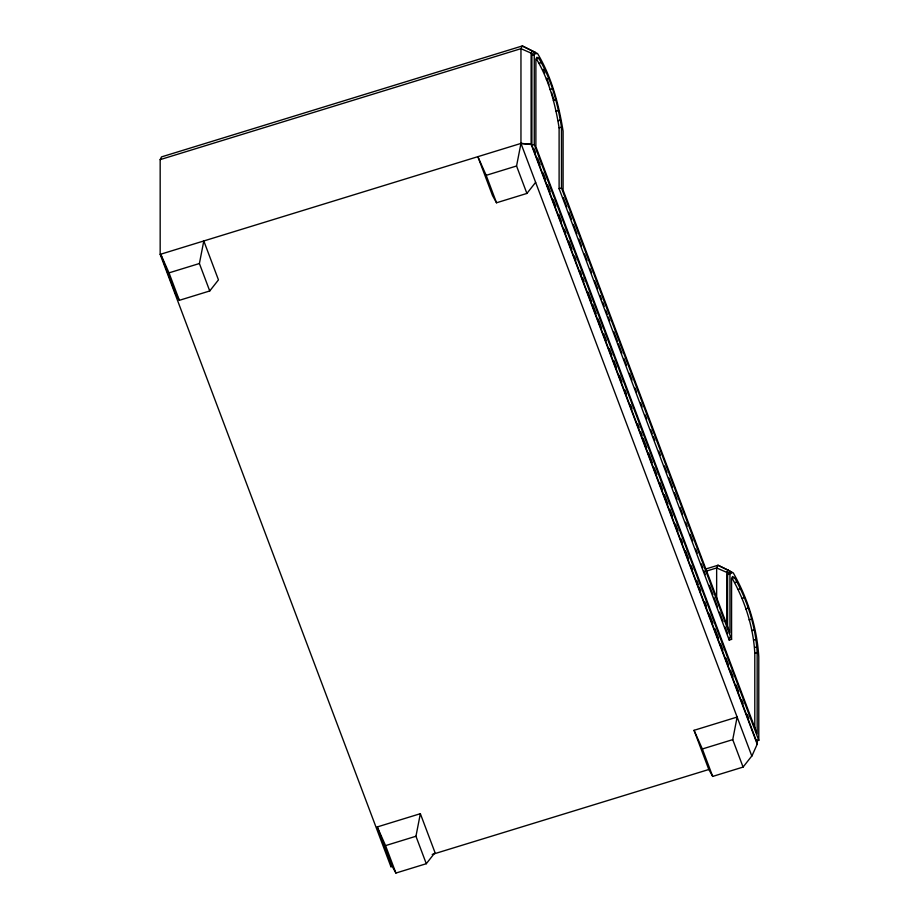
<?xml version="1.0" encoding="UTF-8"?>
<svg xmlns="http://www.w3.org/2000/svg" width="919" height="919" viewBox="0 0 919 919"><rect width="100%" height="100%" fill="white"/><g stroke="black" fill="none" stroke-linecap="round" stroke-linejoin="round"><path stroke-width="1.38" d="M754.798 728.882L754.798 653.225C753.35 627.206 745.01 600.992 732.167 578.361L734.534 577.626C747.377 600.256 755.705 626.471 757.164 652.501L757.164 733.867L535.88 146.672L535.88 59.207L536.857 57.242L538.833 58.345C551.308 79.114 557.638 103.342 561.475 127.121L561.475 187.993L731.57 639.371L729.215 640.095L559.108 188.717L559.108 127.844C555.271 104.065 548.942 79.838 536.478 59.069L538.833 58.345M209.739 290.967L199.4 263.523L203.8 240.962L218.458 279.881L209.739 290.967L179.354 300.318L175.38 293.138L160.71 254.207L169.004 272.863L179.354 300.318M496.513 202.777L486.174 175.334L477.869 156.678L492.538 195.598L496.513 202.777L526.897 193.438L516.558 165.994L520.958 143.421L520.958 48.673L522.302 45.95L534.628 52.073L535.961 54.049M426.29 863.711L415.951 836.256L420.351 813.694L377.261 826.939L391.931 865.87L395.905 873.05L426.29 863.711L435.02 852.614L420.351 813.694M743.08 767.078L732.73 739.634L737.13 717.061L694.052 730.318L708.71 769.237L712.696 776.417L743.08 767.078L751.799 755.992M757.21 739.875L757.21 744.172L751.857 756.13L520.958 143.421L160.17 254.379L391.069 867.076L391.069 864.216M160.17 254.379L160.17 159.619L161.514 156.896L522.302 45.95L534.628 52.073M757.21 744.172L531.113 144.214L531.113 53.107L532.273 50.763M531.894 55.335L532.997 53.107L535.352 52.383L537.592 53.624C551.641 77.035 558.775 104.329 563.094 131.118L563.094 190.141L729.95 632.915L729.95 573.893L731.053 571.675L733.293 572.905C747.721 598.269 756.992 627.654 758.784 656.809L758.784 740.323L756.429 741.059L531.894 145.259L531.894 55.335L534.261 54.6L535.352 52.383M726.803 626.264L726.803 572.399L727.963 570.056L718.003 565.242L705.666 569.033M727.595 629.423L727.595 574.616L728.687 572.399L731.053 571.675M526.897 193.438L535.628 182.353M160.17 159.619L520.958 48.673L531.113 53.107M539.269 63.227L541.636 62.503M542.635 70.108L545.001 69.384M546.311 79.149L548.677 78.425M549.987 89.602L552.342 88.879M553.353 100.608L555.719 99.884M556.144 111.268L558.511 110.544M558.132 120.711L560.498 119.987M559.108 127.844L561.475 127.121M531.894 145.259L534.261 144.524L534.261 54.6M169.004 272.863L199.4 263.523M486.174 175.334L516.558 165.994M559.108 188.717L561.475 187.993M705.689 571.331L716.648 567.953L726.803 572.399M727.595 574.616L729.95 573.893M734.959 582.52L737.325 581.784M738.336 589.401L740.703 588.677M742.012 598.441L744.367 597.706M745.677 608.883L748.043 608.16M749.054 619.9L751.42 619.165M751.845 630.56L754.212 629.837M753.833 640.003L756.199 639.279M754.844 647.447L757.21 646.723M754.798 653.225L757.164 652.501M377.261 826.939L385.555 845.606L415.951 836.256M694.052 730.318L702.346 748.974L732.73 739.634M432.217 854.429L709.376 769.329M531.113 144.214L520.958 143.421L531.527 144.547M731.65 573.341L730.329 571.354L718.003 565.242L716.648 567.953L716.648 599.188M727.963 570.056L730.329 571.354M734.534 577.626L732.546 576.523L731.57 578.488L731.57 639.371M543.209 69.339L544.76 73.152M563.255 197.574L566.793 206.97M568.815 212.335L571.342 219.044M573.364 224.408L576.914 233.805M578.936 239.17L581.463 245.878M584.495 253.931L587.023 260.64M590.055 268.681L591.572 272.713M594.604 280.755L597.637 288.807M600.164 295.516L601.681 299.548M602.692 302.225L604.208 306.257M605.724 310.277L607.252 314.298M608.263 316.986L609.779 321.007M613.823 331.748L617.361 341.133M618.372 343.821L621.91 353.218M623.932 358.582L626.459 365.291M629.492 373.344L632.019 380.052M635.052 388.094L636.568 392.126M640.623 402.855L642.14 406.887M645.172 414.928L646.689 418.961M650.732 429.69L652.249 433.722M653.26 436.399L654.776 440.431M658.82 451.16L660.336 455.181M664.38 465.922L666.907 472.63M668.94 477.995L672.478 487.392M674.5 492.756L677.027 499.465M680.06 507.518L682.587 514.226M685.62 522.268L687.136 526.3M690.169 534.353L692.696 541.061M695.729 549.102L697.245 553.135M701.3 563.864L702.817 567.896M703.828 570.573L705.344 574.605M709.388 585.334L712.926 594.731M713.937 597.407L717.475 606.804M719.497 612.169L723.035 621.566M725.057 626.93L727.595 633.639M534.261 144.524L758.784 740.323M534.019 148.74L535.536 152.761M537.558 158.125L540.085 164.823M543.118 172.875L545.645 179.573M547.655 184.937L550.182 191.634M553.215 199.687L555.742 206.384M558.775 214.426L561.302 221.134M564.335 229.176L565.851 233.196M568.884 241.237L571.917 249.29M574.432 255.987L575.949 260.008M579.992 270.737L581.509 274.758M582.52 277.435L584.036 281.467M588.08 292.185L591.618 301.57M592.629 304.258L596.167 313.632M598.189 318.996L601.715 328.382M603.737 333.746L606.264 340.444M609.297 348.496L611.824 355.193M613.846 360.558L616.373 367.267M619.406 375.308L621.933 382.005M624.954 390.058L626.471 394.079M630.514 404.797L632.031 408.817M637.591 423.567L639.107 427.588M640.623 431.608L642.14 435.629M643.151 438.317L646.689 447.702M648.711 453.067L652.237 462.452M654.259 467.805L656.786 474.514M659.819 482.555L662.346 489.264M664.368 494.617L667.906 504.003M669.928 509.367L672.455 516.076M675.488 524.117L678.004 530.814M681.036 538.867L682.553 542.888M685.585 550.929L688.618 558.97M691.145 565.679L692.662 569.7M696.705 580.417L698.222 584.45M699.233 587.126L700.749 591.147M704.781 601.876L706.297 605.897M709.33 613.938L712.868 623.323M714.89 628.688L718.428 638.073M720.45 643.426L722.977 650.135M726.01 658.176L728.526 664.885M730.548 670.25L733.075 676.947M736.108 684.988L738.635 691.697M741.667 699.738L743.184 703.759M747.227 714.488L748.744 718.509M702.346 748.974L712.696 776.417M385.555 845.606L395.905 873.05M546.771 78.276L549.068 84.812M551.584 92.463L553.87 99.907M729.215 637.269L729.215 640.095"/></g></svg>
